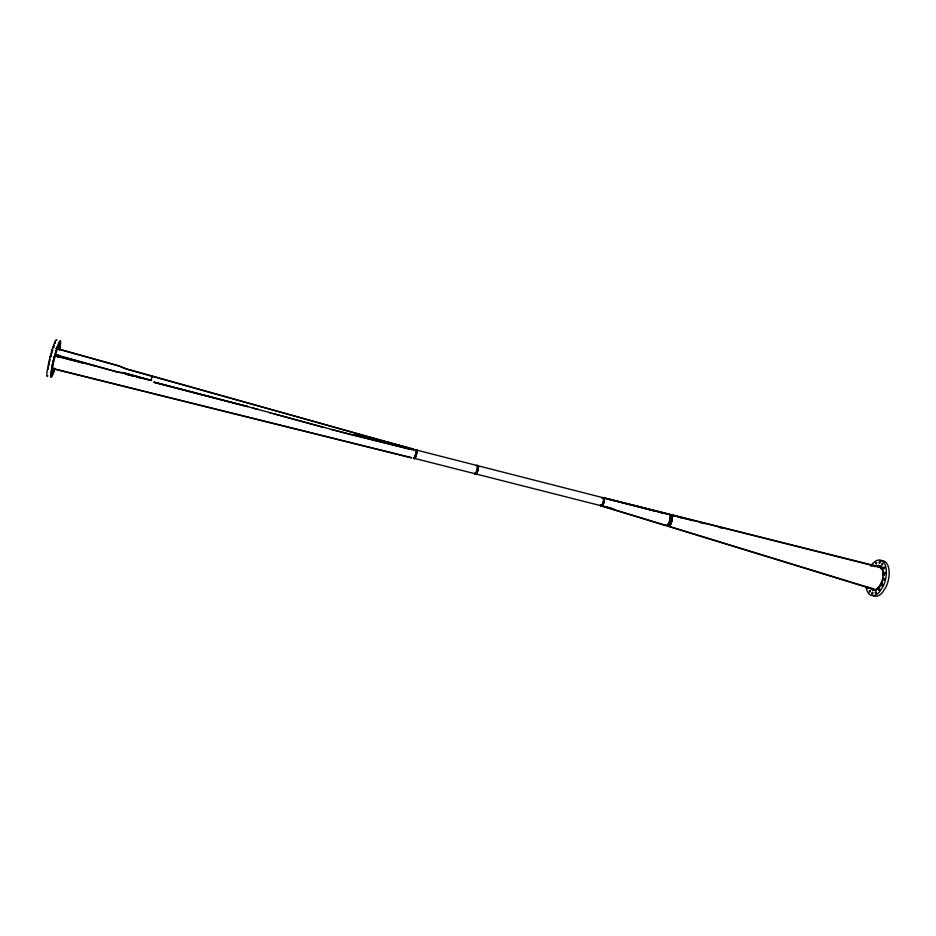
<?xml version="1.0" encoding="UTF-8"?>
<svg xmlns="http://www.w3.org/2000/svg" width="936" height="936" viewBox="0 0 936 936"><rect width="100%" height="100%" fill="white"/><g stroke="black" fill="none" stroke-linecap="round" stroke-linejoin="round"><path stroke-width="1.4" d="M883.736 575.441L883.572 572.598M883.303 575.324L883.303 574.938A8.95 4.727 -75.8 0 0 883.303 574.482L882.777 570.925M883.525 575.125L883.537 574.727A9.243 4.867 -75.8 0 0 883.525 574.306L883.525 574.072A11.653 6.143 -75.9 0 0 883.35 572.282M883.97 575.242L883.97 574.844A9.255 4.879 -75.8 0 0 883.97 574.423L883.97 574.189A11.665 6.143 -75.9 0 0 883.795 572.399M54.604 354.709L117.409 372.154L125.014 373.3L151.106 380.507L151.258 379.712M51.843 351.889L51.948 351.07M52.568 365.052L53.083 362.992L52.638 364.97M667.192 525.33L669.392 521.726L670.188 516.66L672.165 517.163C672.247 519.761 671.03 527.155 667.579 525.447A5.78 2.129 -75.7 0 0 671.837 520.591A5.78 2.129 -75.7 0 0 669.919 515.303M52.474 366.853L52.404 369.088L53.013 368.456M868.386 587.293L867.707 588.475L867.321 587.363M48.192 367.731L47.713 369.451L48.192 367.415M373.815 438.738L408.892 448.087L152.24 376.026L151.878 377.255L152.24 376.026L126.255 368.819L119.141 365.871L56.207 348.309M125.073 373.066L151.164 380.273L151.398 379.525L151.117 380.472L151.398 379.536M331.18 429.413L413.735 450.076A4.563 0.784 -75.7 0 0 413.77 449.502L126.184 369.053L119.083 366.105L56.148 348.555M59.26 349.596L59.752 347.888L59.424 349.549M59.647 349.69L60.185 346.917A18.942 1.895 -75.8 0 0 58.734 343.021A18.942 1.895 -75.8 0 0 52.451 364.443L51.117 371.463A18.942 1.895 -75.8 0 0 55.002 368.421M52.287 350.567L52.357 349.83L52.088 350.497M152.1 376.717L152.182 376.167M49.152 362.665L48.73 364.034L49.128 362.127M883.116 578.752L883.022 579.162A9.278 4.891 -75.9 0 1 882.812 580.039L882.683 580.449M53.75 359.611L54.393 356.78M50.263 357.049L50.673 355.82M151.41 379.033L152.182 376.249M57.529 346.94L57.353 348.016L57.845 345.992L57.529 346.94L59.143 347.291M55.189 343.114L55.364 342.003M54.99 342.997L55.329 342.003M50.497 357.014L50.708 355.879M882.625 579.922L882.636 579.875A8.997 4.75 -75.9 0 0 882.835 579.01L882.929 578.612A8.986 4.738 -75.9 0 0 883.128 577.395M53.832 346.121L53.492 347.022L53.808 345.407M151.96 376.962L152.065 376.553M882.157 581.408L879.512 586.427M872.247 565.835L872.878 565.145L873.265 565.8M882.215 581.935L880.519 585.433M51.609 370.387L52.088 368.433L51.538 370.445M54.089 358.827L54.557 356.815L54.031 358.874M670.749 523.961L669.977 525.225M56.839 348.368L57.213 347.724L57.482 348.625M51.152 374.213L51.655 372.224L51.106 374.224M870.913 566.374L872.387 563.975A18.217 9.571 -75.9 0 1 884.707 563.881A18.217 9.571 -75.9 0 1 883.432 585.737L879.618 591.809A18.217 9.571 -75.9 0 1 865.975 586.357M879.606 586.72L880.413 585.585M52.708 372.996L52.194 375.02L52.732 373.008M879.407 586.568L878.342 587.703M879.384 587.001L876.95 589.072M879.735 586.825L878.775 587.831M878.951 588.042L877.547 589.118M669.778 515.432L671.522 515.104L672.165 517.163M876.517 589.282L876.4 589.329A9.255 4.879 -75.9 0 1 875.991 589.469L875.885 589.505A9.278 4.879 -75.9 0 1 875.429 589.598L875.324 589.61M877.196 566.268A12.577 6.622 -75.9 0 1 877.769 566.023L878.611 565.789A12.577 6.622 -75.9 0 1 881.209 566.303M245.407 405.896L248.028 406.423M118.732 372.107L123.809 372.879M408.915 448.999L352.018 434.866M411.618 457.657L146.308 391.798M411.547 457.926L51.772 368.503M604.48 497.905L669.111 514.075M51.843 368.211L144.893 391.447M671.194 514.601L879.863 566.947A11.653 6.143 -75.9 0 1 882.987 570.679M604.445 498.069L671.229 514.894M671.124 514.858L879.77 567.333L882.227 569.568M669.392 521.726L671.369 522.23M669.076 522.545L671.053 523.048M602.901 506.072L611.126 508.154M414.274 458.336L601.251 505.791M601.497 505.849L613.864 508.985M668.725 523.306L670.702 523.797M668.362 523.973L670.328 524.476M667.976 524.534L669.942 525.038M667.579 525.002L669.556 525.494M666.806 525.529L668.784 526.02M668.421 526.09L602.363 506.072M416.415 450.04L603.334 497.788M603.58 497.847L667.45 514.168M686.123 518.942L677.641 516.777L681.853 517.982M688.954 519.667L693.19 520.744M700.268 522.557L704.515 523.645M718.649 527.249L722.896 528.337M603.544 497.975L656.312 511.465M659.084 512.168L663.25 513.232M671.954 515.455L674.786 516.181L669.263 514.39M670.117 515.982L672.095 516.485M670.211 517.409L672.177 517.912M670.153 518.228L672.13 518.743M670.047 519.094L672.025 519.597M669.883 519.983L671.861 520.486M669.661 520.872L671.638 521.375M57.47 346.39L59.108 346.811M54.967 355.855L83.093 363.156M125.295 374.107L133.743 376.295M136.551 377.032L142.178 378.483M83.164 362.875L55.037 355.563A6.669 0.679 -75.8 0 0 54.709 355.926M85.983 363.601L94.419 365.789M125.377 373.827L147.876 379.665M354.604 433.625L413.829 449.093M154.007 382.403L247.162 406.645M252.814 408.096L258.453 409.582M364.642 436.328L372.411 438.364M384.719 441.886L403.72 446.905M351.281 434.784L245.466 405.99M323.318 427.389L272.774 413.56M405.007 447.244L413.665 449.596A4.294 0.737 -75.7 0 1 413.689 450.462M54.662 354.475L117.468 371.92M881.314 568.795L882.168 569.661M668.199 526.044L874.037 589.118M668.14 526.313L873.92 589.493M602.316 506.236L666.116 525.786M269.416 412.554L270.574 412.916M873.896 589.06L872.972 588.557M873.779 589.434L872.177 588.276M665.847 525.295L665.426 524.488M672.106 515.83L672.294 517.152M602.807 498.315A4.001 1.264 -75.7 0 1 604.024 500.877A4.001 1.264 -75.7 0 1 601.754 505.732M601.333 505.592A4.001 1.264 -75.7 0 1 601.064 505.007M669.661 515.081A4.083 1.498 -75.7 0 1 670.679 515.151M670.855 515.455A4.083 1.498 -75.7 0 1 671.053 517.538M602.597 498.455A4.27 1.345 -75.7 0 1 604.282 499.321A4.306 1.357 -75.7 0 1 602.866 505.03A4.306 1.357 -75.7 0 1 600.994 504.808M600.947 504.761A4.27 1.345 -75.7 0 0 602.807 504.995A4.27 1.345 -75.7 0 0 604.282 499.321A4.306 1.357 -75.7 0 0 602.655 498.443M415.97 449.701A4.563 0.796 -75.7 0 1 415.631 454.744A4.563 0.796 -75.7 0 1 413.654 458.149M415.666 449.818A4.563 0.796 -75.7 0 1 415.607 454.334A4.563 0.796 -75.7 0 1 413.525 458.113M416.075 449.725A4.563 0.796 -75.7 0 1 415.736 454.779A4.563 0.796 -75.7 0 1 413.759 458.172M414.063 458.09A4.387 0.76 -75.7 0 0 416.064 454.44A4.387 0.76 -75.7 0 0 416.11 450.111A4.282 0.749 -75.7 0 1 416.134 454.077A4.282 0.749 -75.7 0 1 414.157 458.219M51.901 365.976A6.377 0.643 -75.8 0 1 52.053 365.087M52.755 361.975A6.377 0.643 -75.8 0 1 53.036 360.898M53.914 358.008A6.377 0.643 -75.8 0 1 54.183 357.248M58.594 355.013A18.942 1.895 -75.8 0 1 58.172 356.791M54.3 368.257A13.092 1.31 -75.8 0 1 52.474 368.024A13.092 1.31 -75.8 0 1 56.92 350.263A13.092 1.31 -75.8 0 1 58.933 349.725M57.927 355.224A13.092 1.31 -75.8 0 1 57.482 357.201M56.792 340.283A18.954 1.954 -75.8 0 0 53.563 345.372A18.954 1.954 -75.8 0 0 48.555 363.449L47.233 370.492A18.954 1.954 -75.8 0 0 47.935 375.781M48.824 365.648A13.104 1.345 -75.8 0 1 49.152 363.905M49.538 361.998A13.104 1.345 -75.8 0 1 50.111 359.482M50.755 356.909A13.104 1.345 -75.8 0 1 51.024 355.879M51.445 354.37A13.104 1.345 -75.8 0 1 52.007 352.462M52.568 350.684A13.104 1.345 -75.8 0 1 52.837 349.877M53.609 347.782A13.104 1.345 -75.8 0 1 53.843 347.221M57.47 347.782A13.092 1.322 -75.8 0 1 57.307 349.303M52.545 368.187A13.092 1.322 -75.8 0 1 51.948 369.661M56.722 347.584A13.092 1.334 -75.8 0 1 56.64 348.449M53.937 357.821A6.669 0.679 -75.8 0 1 54.218 357.025M667.38 525.47A6.049 2.223 -75.7 0 0 671.872 520.849A6.049 2.223 -75.7 0 0 669.93 515.069A4.083 1.498 -75.7 0 1 671.018 515.245M878.448 567.251A8.974 4.727 -75.8 0 1 879.079 567.228L879.29 567.251A8.962 4.715 -75.8 0 1 879.618 567.298M875.02 566.736A12.577 6.611 -75.9 0 1 882.66 578.436A12.577 6.611 -75.9 0 1 870.538 588.171M880.191 560.992A18.205 9.606 -75.9 0 1 888.627 567.766A18.205 9.606 -75.9 0 1 886.24 586.451L882.426 592.523A18.205 9.606 -75.9 0 1 872.059 594.84M872.82 589.458A12.577 6.622 -75.9 0 1 872.399 589.036M877.909 566.245A12.577 6.622 -75.9 0 1 879.325 565.859M881.876 566.842A12.577 6.622 -75.9 0 1 882.086 567.052M882.66 567.801A12.577 6.622 -75.9 0 1 883.151 568.714M882.262 583.268A12.577 6.622 -75.9 0 1 882.063 583.713M879.384 587.866A12.577 6.622 -75.9 0 1 879.103 588.159M878.541 588.697A12.577 6.622 -75.9 0 1 877.98 589.154M876.541 589.996A12.577 6.622 -75.9 0 1 875.967 590.183M873.791 590.183A12.577 6.622 -75.9 0 1 871.966 588.919M879.758 566.923A9.266 4.879 -75.8 0 0 879.419 566.865L879.197 566.842A9.255 4.867 -75.8 0 0 878.471 566.877M671.194 515.537A4.083 1.498 -75.7 0 1 671.393 517.631M602.304 498.397A4.235 1.345 -75.7 0 1 603.966 499.087A4.235 1.345 -75.7 0 1 602.702 504.562A4.235 1.345 -75.7 0 1 600.748 505.136M476.319 465.742A4.411 0.971 -75.7 0 1 477.243 467.076A4.411 0.971 -75.7 0 1 475.827 472.575A4.411 0.971 -75.7 0 1 474.412 473.125M477.91 465.625A4.411 0.971 -75.7 0 1 477.594 471.288A4.411 0.971 -75.7 0 1 475.546 472.949M477.758 465.847A4.341 0.959 -75.7 0 1 477.863 470.574A4.341 0.959 -75.7 0 1 475.652 473.382M602.211 497.952A4.235 1.334 -75.7 0 1 603.591 499.356A4.235 1.334 -75.7 0 1 602.222 504.633A4.235 1.334 -75.7 0 1 600.362 505.042M416.052 450.801A4.458 0.772 -75.7 0 1 417 451.129A4.458 0.772 -75.7 0 1 415.76 456.663A4.387 0.76 -75.7 0 1 414.472 458.195M414.379 458.23A4.458 0.772 -75.7 0 0 415.76 456.663A4.387 0.76 -75.7 0 0 417.046 451.199A4.387 0.76 -75.7 0 0 416.11 450.871M602.269 497.905A4.306 1.357 -75.7 0 1 603.685 499.344A4.306 1.357 -75.7 0 1 602.293 504.703A4.306 1.357 -75.7 0 1 600.397 505.112M58.664 344.928L59.179 342.997L58.675 344.846M880.015 562.15C879.068 565.824 878.471 560.126 880.015 562.15M871.919 593.225C873.159 595.752 873.124 589.703 871.919 593.225M882.8 584.555C881.887 588.346 881.197 582.473 882.8 584.555M54.066 370.001L53.527 371.955L54.066 370.001M883.654 568.082C884.918 570.621 884.894 564.572 883.654 568.082M60.232 344.12L59.693 346.074L60.232 344.12M51.34 375.71L51.889 373.827L51.34 375.71M876.634 562.887C875.698 566.537 875.148 560.769 876.634 562.887M875.3 592.628C876.459 595.261 876.599 589.13 875.3 592.628M884.777 578.787C883.853 582.426 883.233 576.611 884.777 578.787M55.715 352.743L56.218 350.848L55.715 352.743M881.735 564.35C882.87 566.959 883.116 560.828 881.735 564.35M60.044 342.4L59.53 344.366L60.044 342.4M870.234 590.955C869.228 594.617 868.842 588.697 870.234 590.955M878.717 589.774C879.852 592.453 880.062 586.299 878.717 589.774M885.491 572.809C884.426 576.447 884.064 570.539 885.491 572.809M243.957 405.534L154.066 382.157L243.957 405.569M477.301 470.434A4.411 0.971 -75.7 0 0 477.185 465.637A4.411 0.971 -75.7 0 1 477.325 470.434A4.411 0.971 -75.7 0 1 475.078 473.288A4.411 0.971 -75.7 0 0 477.301 470.434"/></g></svg>
